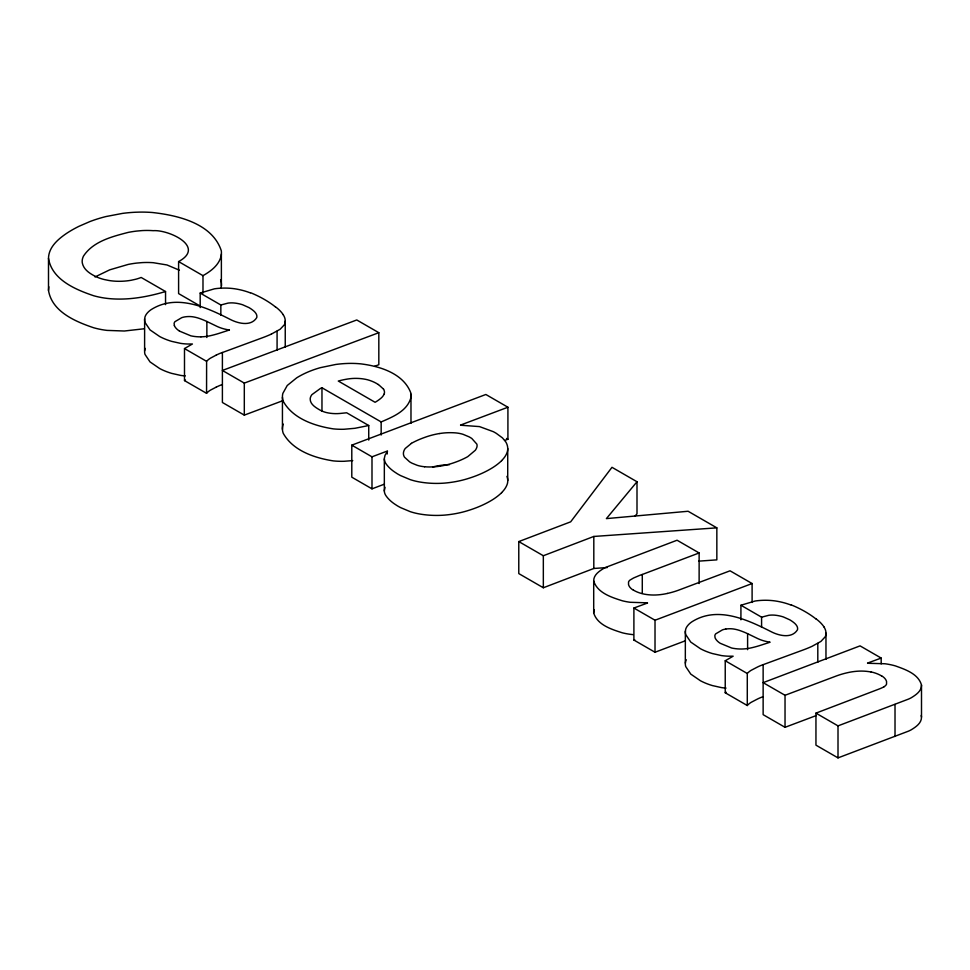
<?xml version="1.0" encoding="UTF-8"?>
<svg xmlns="http://www.w3.org/2000/svg" width="970" height="970" viewBox="0 0 970 970"><rect width="100%" height="100%" fill="white"/><g stroke="black" fill="none" stroke-linecap="round" stroke-linejoin="round"><path stroke-width="1.45" d="M200.184 307.611L200.184 293.061L220.845 304.992L228.095 303.089A16.405 9.47 0 0 1 233.649 302.955L235.528 303.149A26.687 15.411 0 0 1 242.658 304.774L248.963 307.587A40.922 23.619 0 0 1 253.146 310.461A21.097 12.173 0 0 1 256.201 313.904L256.419 314.365A14.356 8.293 0 0 1 256.735 317.626C251.084 326.732 238.196 323.531 230.278 319.445C206.307 307.284 176.346 293.449 150.993 309.733A29.476 17.023 0 0 0 146.518 314.001A24.359 14.065 0 0 0 144.93 317.202L144.603 319.761A28.421 16.405 0 0 0 145.027 322.428L150.023 329.897L159.71 336.554A54.696 31.573 0 0 0 171.654 341.367L180.65 343.38A37.284 21.534 0 0 0 187.646 344.011L192.424 343.998L184.494 348.57L184.494 380.592L206.561 393.323A24.492 14.138 0 0 1 210.393 390.158L216.189 387.139M144.627 318.887L144.603 351.77A28.421 16.405 0 0 0 145.027 354.438L150.023 361.907L159.71 368.564A54.696 31.573 0 0 0 171.654 373.377L180.65 375.402A37.284 21.534 0 0 0 185.294 375.899M632.937 634.622L630.221 634.307A46.172 26.651 0 0 1 622.4 632.828C611.585 629.409 597.338 624.947 593.701 612.979L593.701 580.969C593.531 574.907 599.314 571.087 603.91 568.299A29.658 17.12 0 0 1 605.607 567.414L677.072 540.229L699.127 552.961L699.127 583.528M593.701 612.979L594.149 609.766M740.922 619.806L740.922 605.244L761.583 617.175L768.822 615.283A16.405 9.47 0 0 1 774.387 615.138L776.255 615.332A26.687 15.411 0 0 1 783.384 616.956L789.701 619.781A40.922 23.619 0 0 1 793.884 622.655A21.097 12.173 0 0 1 796.928 626.099L797.146 626.559A14.356 8.293 0 0 1 797.461 629.821C791.811 638.915 778.922 635.726 771.017 631.64C747.033 619.478 717.085 605.632 691.719 621.928A29.476 17.023 0 0 0 687.245 626.183A24.359 14.065 0 0 0 685.657 629.397L685.329 631.943A28.421 16.405 0 0 0 685.754 634.61L690.761 642.079L700.449 648.736A54.696 31.573 0 0 0 712.38 653.55L721.389 655.562A37.284 21.534 0 0 0 728.385 656.193L733.15 656.193L725.233 660.764L725.233 692.774L747.288 705.517A24.492 14.138 0 0 1 751.12 702.353L756.915 699.321A39.552 22.831 0 0 1 763.099 696.69M685.353 631.082L685.329 663.965A28.421 16.405 0 0 0 685.754 666.632L690.761 674.101L700.449 680.758A54.696 31.573 0 0 0 712.38 685.572L721.389 687.585A37.284 21.534 0 0 0 726.033 688.094M921.5 685.062C921.621 691.161 915.789 694.993 911.169 697.806A28.554 16.478 0 0 1 908.211 699.212L838.007 725.875L815.952 713.132L815.952 745.154L838.007 757.885L908.223 731.247A28.554 16.478 0 0 0 911.182 729.828C915.789 726.991 921.621 723.171 921.5 717.085L921.5 685.062C918.384 673.835 905.252 669.445 895.322 665.881A46.087 26.614 0 0 0 884.955 663.759L867.835 663.274M143.742 328.818L124.366 331.012L106.991 330.394A56.551 32.653 0 0 1 93.799 327.799C75.369 321.591 51.968 311.697 48.5 290.418L48.5 258.396C48.621 247.253 57.982 239.238 66.469 233.455A118.91 68.652 0 0 1 78.97 226.313L90.016 221.524A105.415 60.867 0 0 1 105.948 216.552L122.547 213.388A89.64 51.749 0 0 1 135.254 212.248L139.522 212.115A79.928 46.148 0 0 1 152.242 212.491C177.765 215.291 212.394 223.33 221.318 250.818A47.833 27.621 0 0 1 220.784 257.244C218.189 265.829 210.429 271.43 202.985 275.662L202.985 293.122M48.5 290.418L48.815 286.756M144.627 350.91L144.93 349.224A24.359 14.065 0 0 1 145.197 348.4M685.353 663.104L685.657 661.407A24.359 14.065 0 0 1 686.287 659.782M283.252 424.084L282.852 425.393A39.491 22.795 0 0 0 283.204 433.238C292.855 450.747 314.656 458.01 333.389 460.908A48.391 27.936 0 0 0 344.059 461.283L352.74 460.604M385.029 487.292L384.338 490.408A23.656 13.665 0 0 0 385.454 494.882L385.89 495.609A51.531 29.755 0 0 0 396.112 504.994L397.057 505.625A65.426 37.781 0 0 0 400.683 507.649L410.213 511.651A46.172 26.651 0 0 0 420.459 514.136A58.879 33.998 0 0 0 444.927 515.082A71.319 41.176 0 0 0 468.971 510.281A93.205 53.811 0 0 0 490.056 501.223A73.671 42.534 0 0 0 501.66 492.663M387.527 451.256L385.029 455.282L384.338 458.386A23.656 13.665 0 0 0 385.454 462.872L385.89 463.587A51.531 29.755 0 0 0 396.112 472.972L397.057 473.615A65.426 37.781 0 0 0 400.683 475.639L410.213 479.629A46.172 26.651 0 0 0 420.459 482.114A58.879 33.998 0 0 0 444.927 483.072A71.319 41.176 0 0 0 468.971 478.271A93.205 53.811 0 0 0 490.056 469.201A73.671 42.534 0 0 0 501.66 460.653M607.317 567.535L593.81 568.481L543.333 587.759L518.78 573.585L518.78 541.575L570.663 521.836L611.985 467.31L636.999 481.75L606.395 518.611L688.106 511.263L716.842 527.85L716.842 559.872L698.837 561.133M635.083 516.076L636.999 513.773L636.999 481.75M199.941 305.914L178.601 293.595L178.601 261.585C206.076 246.635 168.537 229.538 153.272 230.678A50.537 29.173 0 0 0 142.093 230.593L136.503 231.09A68.276 39.418 0 0 0 128.21 232.4C112.144 236.571 93.168 241.348 83.517 256.068A36.496 21.073 0 0 0 82.438 259.063A29.549 17.06 0 0 0 82.341 263.112C83.856 270.218 90.84 274.219 96.903 277.08A34.496 19.909 0 0 0 104.19 279.518L108.882 280.475A37.163 21.461 0 0 0 116.849 281.264A39.806 22.977 0 0 0 126.476 280.924A41.395 23.898 0 0 0 131.241 280.245L135.727 279.251A35.175 20.309 0 0 0 141.159 277.456L165.543 291.534L165.543 304.628M883.985 686.772L885.161 685.948A9.033 5.214 0 0 0 886.556 684.068L886.544 681.437A17.848 10.306 0 0 0 881.706 675.896M411.45 443.363L405.242 448.479A22.431 12.949 0 0 0 403.447 452.832L403.411 453.475A18.66 10.779 0 0 0 404.526 457.197L409.595 461.829A33.647 19.424 0 0 0 412.129 463.248L417.209 465.309A22.771 13.143 0 0 0 424.569 466.74M95.024 276.947L109.743 269.83L128.21 264.422A68.276 39.418 0 0 1 136.503 263.1L142.093 262.615A50.537 29.173 0 0 1 153.272 262.7L166.998 264.968L179.377 270.193M184.494 380.592L185.488 380.022M725.233 692.774L726.215 692.204M271.333 334.116L280.197 329.218L284.44 324.671A18.09 10.44 0 0 0 284.998 323.107M747.288 705.517L747.288 673.495A24.492 14.138 0 0 1 751.12 670.331L756.915 667.312A39.552 22.831 0 0 1 763.099 664.68L802.59 650.179A112.956 65.208 0 0 0 812.084 646.311L820.923 641.412L825.167 636.853A18.09 10.44 0 0 0 825.737 635.289M216.189 355.117L210.441 358.172A24.492 14.138 0 0 0 206.61 361.325L206.561 393.323M200.184 293.061L214.273 288.866A31.913 18.43 0 0 1 217.51 288.442A41.346 23.874 0 0 1 234.376 288.733A51.507 29.73 0 0 1 250.26 292.855M740.922 605.244L754.999 601.048A31.913 18.43 0 0 1 758.237 600.624A41.346 23.874 0 0 1 775.103 600.927A51.507 29.73 0 0 1 790.986 605.05M368.733 425.527L346.666 412.783L340.07 413.462A25.499 14.72 0 0 1 325.993 412.456A22.674 13.095 0 0 1 319.215 409.619C315.25 407.279 310 404.053 310.194 398.803A20.103 11.604 0 0 1 311.916 394.644L320.342 388.521A10.609 6.123 0 0 1 321.979 387.77L381.161 421.938C392.595 416.954 406.806 411.328 410.722 398.258A40.194 23.207 0 0 0 410.795 392.874C403.471 373.389 379.658 366.139 360.755 363.859A58.649 33.865 0 0 0 348.254 363.423L345.114 363.556A69.597 40.182 0 0 0 335.753 364.465L320.5 367.63A78.897 45.554 0 0 0 303.792 373.911A82.401 47.566 0 0 0 296.723 377.815L287.229 385.514L282.852 393.383A39.491 22.795 0 0 0 283.204 401.228C292.855 418.737 314.656 426 333.389 428.885A48.391 27.936 0 0 0 344.059 429.261L354.947 428.291L368.733 425.527L368.733 440.077M518.78 541.575L543.333 555.737L593.81 536.458L716.842 527.85M384.362 484.175L371.995 488.844L351.795 477.179L351.795 445.157L485.849 394.487L507.916 407.23L507.916 439.24L504.946 440.356M633.386 590.209A17.848 10.306 0 0 1 628.548 584.667L628.524 582.036A9.033 5.214 0 0 1 629.918 580.145L633.264 578.168A33.489 19.339 0 0 1 633.798 577.89L639.679 575.392A22.589 13.034 0 0 1 642.273 574.482L699.127 552.961M685.353 640.782L655.017 652.24L633.895 640.042L633.895 608.032L655.017 620.23L752.102 583.54L752.102 602.467M815.952 713.132L879.511 688.87A41.152 23.765 0 0 0 884.022 686.796M351.795 445.157L371.995 456.821L387.212 451.086L387.212 453.996M460.532 425.078L507.916 407.23M881.184 663.892L881.184 658.072L860.063 645.874L763.135 682.65L785.033 695.284L836.758 675.823A62.092 35.841 0 0 1 847.719 672.646A39.697 22.916 0 0 1 859.359 671.107A30.834 17.799 0 0 1 870.939 671.98M763.135 664.705L763.135 714.66L785.033 727.306L816.291 715.545M378.821 332.698L356.766 319.967L222.397 370.455L244.307 383.101L378.821 332.698L378.821 364.72L374.578 366.308M271.345 334.116A112.956 65.208 0 0 1 261.839 337.984L222.397 352.522L222.397 402.477L244.307 415.124L282.537 400.792M633.895 608.032L647.56 603M633.895 640.042L634.744 639.727M867.519 663.092L881.184 658.072M229.393 330.006L220.069 333.037A77.018 44.462 0 0 1 210.587 335.656A28.275 16.32 0 0 1 200.96 336.832M165.543 291.534C146.652 297.135 126.73 300.664 106.991 298.372A56.551 32.653 0 0 1 93.799 295.777C75.369 289.581 51.968 279.675 48.5 258.396M647.245 602.831L630.221 602.285A46.172 26.651 0 0 1 622.4 600.806C611.585 597.387 597.338 592.925 593.701 580.969M460.847 425.248L479.483 426.594L493.354 431.686A64.905 37.466 0 0 1 496.276 433.347L502.472 437.906L505.819 441.98A35.599 20.552 0 0 1 507.419 451.402A44.341 25.608 0 0 1 501.563 460.617M174.406 325.617L174.103 323.568A9.797 5.662 0 0 1 174.964 321.664L181.729 317.675A13.483 7.784 0 0 1 185.04 316.863A15.374 8.875 0 0 1 192.509 316.766A24.856 14.356 0 0 1 199.784 318.596A65.414 37.769 0 0 1 206.865 321.494L217.353 326.55A31.986 18.466 0 0 0 229.393 330.006M725.778 629.069A15.374 8.875 0 0 1 733.235 628.948A24.856 14.356 0 0 1 740.51 630.779A65.414 37.769 0 0 1 747.591 633.677L758.079 638.745A31.986 18.466 0 0 0 770.119 642.201L760.807 645.22A77.018 44.462 0 0 1 751.326 647.839A28.275 16.32 0 0 1 741.698 649.015A27.172 15.69 0 0 1 731.61 648.009L720.201 643.28A22.08 12.743 0 0 1 715.072 637.811L714.841 635.75A9.797 5.662 0 0 1 715.69 633.859L722.456 629.87A13.483 7.784 0 0 1 725.766 629.057M506.534 438.452L507.916 439.24M752.102 583.54L730.046 570.809L678.321 590.269A62.092 35.841 0 0 1 667.36 593.446M178.601 261.585L202.985 275.662M184.494 348.57L206.561 361.313M725.233 660.764L747.288 673.495M179.462 331.097L190.872 335.838A27.172 15.69 0 0 0 200.96 336.857M378.421 384.508L383.562 389.152M220.626 279.615L221.318 282.84A47.833 27.621 0 0 1 221.16 287.654M921.209 715.448L921.5 717.085M895.019 704.438L895.019 736.46M838.007 725.875L838.007 757.885M825.967 633.192L825.967 659.382M817.807 643.365L817.807 662.28M785.033 695.284L785.033 727.306M761.583 617.175L761.583 627.36M747.603 633.677L747.603 649.682M655.017 620.23L655.017 652.24M642.285 574.482L642.285 593.41M593.81 536.458L593.81 568.481M543.333 555.737L543.333 587.759M507.722 448.516L507.722 480.538M410.977 394.22L410.977 423.332M384.338 459.004L384.338 491.014M381.161 421.938L381.161 435.033M371.995 456.821L371.995 488.844M321.967 387.77L321.967 411.05M285.241 320.997L285.241 347.199M282.44 397.312L282.44 429.334M277.08 331.17L277.08 350.097M244.307 383.101L244.307 415.124M221.378 254.043L221.378 286.053M220.845 304.992L220.845 315.177M206.865 321.494L206.865 337.499M216.225 387.163A39.552 22.831 0 0 1 222.373 384.508M216.225 355.141A39.552 22.831 0 0 1 222.373 352.486M283.191 314.716A30.3 17.496 0 0 1 285.059 323.107M275.334 306.702A54.514 31.476 0 0 1 283.264 314.704M250.478 292.673A107.561 62.104 0 0 1 275.225 306.75M179.498 331.085A22.08 12.743 0 0 1 174.333 325.629M378.324 384.557A33.538 19.364 0 0 0 367.703 379.803A29.949 17.29 0 0 0 347.818 378.991A58.831 33.962 0 0 0 338.287 381.04L375.099 402.295A49.094 28.348 0 0 0 380.689 398.44A22.019 12.707 0 0 0 384.132 394.05M383.514 389.164A15.714 9.069 0 0 1 384.193 394.05M449.45 464.691A39.079 22.565 0 0 0 439.495 465.576A57.218 33.041 0 0 0 432.608 466.982M501.563 492.627A44.341 25.608 0 0 0 507.455 483.424A35.599 20.552 0 0 0 506.934 476.355M440.198 466.158A55.945 32.301 0 0 0 455.318 462.241A72.41 41.807 0 0 0 467.722 456.664L475.288 450.298A25.923 14.962 0 0 0 476.852 447.231L476.997 446.6A15.011 8.669 0 0 0 476.828 444.09L471.832 438.501A36.484 21.061 0 0 0 469.031 436.815L462.981 434.293A22.88 13.216 0 0 0 455.415 432.875A39.079 22.565 0 0 0 439.495 433.554M440.174 466.133A37.648 21.74 0 0 1 424.569 466.764M411.401 443.338A76.242 44.026 0 0 1 424.145 437.615A57.218 33.041 0 0 1 439.471 433.529M667.36 593.446A39.697 22.916 0 0 1 655.72 594.998A30.834 17.799 0 0 1 644.153 594.125A27.427 15.835 0 0 1 633.495 590.148M823.93 626.911A30.3 17.496 0 0 1 825.797 635.289M816.073 618.896A54.514 31.476 0 0 1 823.991 626.899M791.205 604.868A107.561 62.104 0 0 1 815.952 618.945M870.975 671.907A27.427 15.835 0 0 1 881.584 675.957"/></g></svg>
